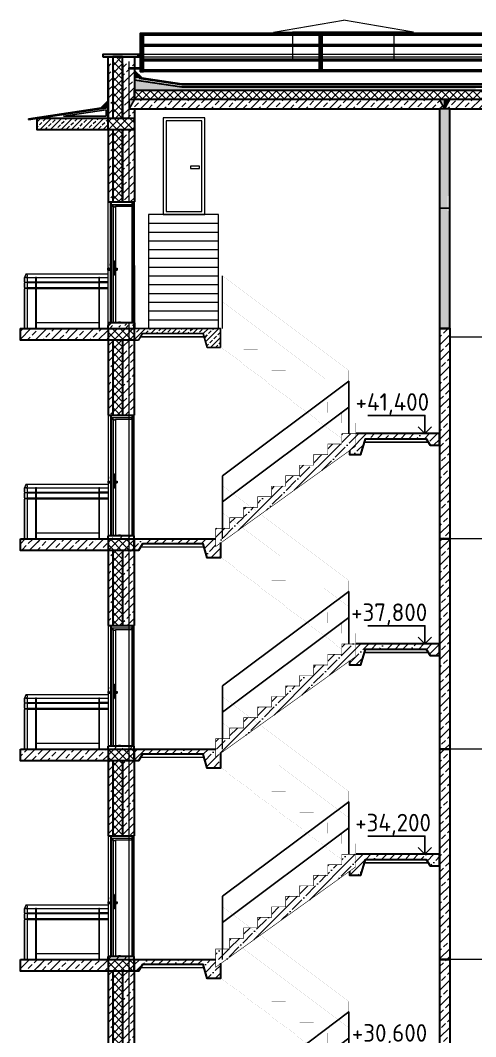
# Model space of a CAD drawing. Header units: millimetres. Extents: x -10163 to 1081624, y -5450 to 230390.
# Drawn here: x 366191 to 373982, y 87268 to 104664 of the extents above; entities that cross this region are included whole.
import ezdxf

# ---------------------------------------------------------------- set-up
doc = ezdxf.new("R2010")
doc.units = ezdxf.units.MM
doc.linetypes.add('Штрих-пунктир', pattern=[24, 20, -1.5, 1, -1.5])
for name, color, linetype, lineweight in [('0.09', 40, 'Continuous', 9), ('0.3', 40, 'Continuous', 30), ('A-DOOR', 250, 'Continuous', 9), ('A-DOOR-FRAM', 250, 'Continuous', 18), ('Балясины', 7, 'Continuous', 9), ('Верхние поручни', 7, 'Continuous', 9), ('Ограждение', 7, 'Continuous', 9), ('Поручни', 250, 'Continuous', 18)]:
    doc.layers.add(name, color=color, linetype=linetype, lineweight=lineweight)
doc.layers.add('0л_штриховка', color=7, linetype='Continuous', lineweight=9, transparency=0.2)
for name, color, linetype in [('0разрез', 7, 'Continuous'), ('Выноски', 130, 'Continuous'), ('Кровля', 92, 'Continuous'), ('норм двкри', 60, 'Continuous'), ('Оси 2', 253, 'Continuous'), ('Перекрытия', 100, 'Continuous'), ('Стены1', 120, 'Continuous'), ('Фундаменты', 40, 'Continuous')]:
    doc.layers.add(name, color=color, linetype=linetype)
doc.styles.add('ГОСТ', font='GOST Common.ttf', dxfattribs={"height": 400})
pattern_1 = [(45, (-3941.534, -123.051), (-11.22532015, 11.22532015), [])]
pattern_2 = [(37.5, (-3941.5343, -242.9777), (-0.16000313, 4.894132373), [0, -3.8608, 0, -4.318, 0, -4.1275]), (7.5, (-3941.5343, -242.9777), (4.49523283, 7.16825101), [0, -2.0828, 0, -3.4798, 0, -1.3335]), (327.5, (-3944.6585, -242.9777), (7.909923702, 0.014371847), [0, -1.27, 0, -4.572, 0, -5.969]), (317.5, (-3944.6585, -242.978), (7.63556452, 2.22929323), [0, -0.635, 0, -2.9972, 0, -3.429])]
pattern_3 = [(45, (-3941.53, -242.98), (-89.80256, 89.80256), []), (45, (-3851.73, -242.98), (-89.80256, 89.80256), [63.5, -31.75])]

# ---------------------------------------------------------------- blocks, each defined once
blk = doc.blocks.new('Дверь-Наружная-Двойная-Полное остекление-Деревянный_фасад - 1500 x 2000 мм-347512-Сечение 0')
at = {"layer": 'A-DOOR'}
for p, q in [((-10994, 2063), (-10994, 2006)), ((-10974, 2063), (-10994, 2063)), ((-10994, 2006), (-10974, 2006)), ((-10994, 2006), (-10994, 1012)), ((-10974, 2025), (-10974, 2063)), ((-10974, 2006), (-10974, 2019)), ((-10624, 2063), (-10624, 2025)), ((-10604, 2063), (-10624, 2063)), ((-10624, 2019), (-10624, 2006)), ((-10624, 2006), (-10604, 2006)), ((-10604, 2006), (-10604, 2063)), ((-10604, 2006), (-10604, 0)), ((-10974, 1064), (-10984, 1064)), ((-10984, 1039), (-10984, 1064)), ((-10929, 1064), (-10939, 1064)), ((-10929, 1064), (-10929, 1039)), ((-11034, 937), (-11034, 939)), ((-11014, 939), (-11034, 939)), ((-11034, 927), (-11034, 937)), ((-11014, 937), (-11034, 937)), ((-11034, 914), (-11034, 927)), ((-11014, 927), (-11034, 927)), ((-11034, 906), (-11034, 914)), ((-11034, 914), (-11014, 914)), ((-11034, 906), (-11014, 906)), ((-11014, 939), (-11014, 937)), ((-11014, 937), (-11014, 927)), ((-11014, 927), (-11014, 914)), ((-10984, 922), (-11014, 922)), ((-11014, 914), (-11014, 912)), ((-11014, 912), (-11014, 914)), ((-11014, 912), (-11014, 911)), ((-11014, 911), (-11014, 912)), ((-11014, 910), (-11014, 909)), ((-11014, 909), (-11014, 910)), ((-11014, 908), (-11014, 907)), ((-11014, 907), (-11014, 907)), ((-11014, 906), (-10984, 906)), ((-10994, 1005), (-10994, 1012)), ((-10994, 1012), (-10984, 1012)), ((-10984, 1005), (-10994, 1005)), ((-10994, 997), (-10994, 1005)), ((-10994, 989), (-10994, 997)), ((-10994, 989), (-10984, 989)), ((-10994, 982), (-10994, 989)), ((-10984, 982), (-10994, 982)), ((-10994, 982), (-10994, 922)), ((-10994, 907), (-10994, 0)), ((-10984, 844), (-10984, 1039)), ((-10929, 1039), (-10929, 844)), ((-10929, 1012), (-10919, 1012)), ((-10929, 982), (-10919, 982)), ((-10899, 922), (-10929, 922)), ((-10929, 906), (-10899, 906)), ((-10919, 1012), (-10919, 982)), ((-10899, 937), (-10899, 939)), ((-10899, 939), (-10879, 939)), ((-10899, 927), (-10899, 937)), ((-10899, 937), (-10879, 937)), ((-10899, 914), (-10899, 927)), ((-10899, 927), (-10879, 927)), ((-10899, 912), (-10899, 914)), ((-10899, 914), (-10879, 914)), ((-10899, 914), (-10899, 912)), ((-10899, 911), (-10899, 912)), ((-10899, 912), (-10899, 911)), ((-10899, 909), (-10899, 910)), ((-10899, 910), (-10899, 909)), ((-10899, 907), (-10899, 908)), ((-10899, 907), (-10899, 907)), ((-10899, 906), (-10879, 906)), ((-10879, 939), (-10879, 937)), ((-10879, 937), (-10879, 927)), ((-10879, 927), (-10879, 914)), ((-10879, 914), (-10879, 906)), ((-10984, 819), (-10984, 844)), ((-10984, 819), (-10974, 819)), ((-10939, 819), (-10929, 819)), ((-10929, 844), (-10929, 819)), ((-10856, 15), (-10882, 0)), ((-10821, 15), (-10856, 15)), ((-10796, 0), (-10821, 15)), ((-10882, 0), (-10796, 0))]:
    blk.add_line(p, q, dxfattribs=at)
at = {"layer": 'A-DOOR', "lineweight": 18}
for p, q in [((-10974, 2000), (-10974, 15)), ((-10939, 2000), (-10974, 2000)), ((-10939, 15), (-10939, 2000)), ((-10974, 15), (-10939, 15))]:
    blk.add_line(p, q, dxfattribs=at)
at = {"layer": 'A-DOOR-FRAM'}
for p, q in [((-10974, 2019), (-10974, 2025)), ((-10974, 2025), (-10624, 2025)), ((-10624, 2019), (-10974, 2019)), ((-10974, 2019), (-10974, 2000)), ((-10974, 2000), (-10939, 2000)), ((-10939, 2000), (-10939, 1987)), ((-10939, 1987), (-10904, 1987)), ((-10904, 1987), (-10904, 2000)), ((-10904, 2000), (-10624, 2000)), ((-10624, 2025), (-10624, 2019)), ((-10624, 2000), (-10624, 2019))]:
    blk.add_line(p, q, dxfattribs=at)
at = {"layer": 'A-DOOR-FRAM', "lineweight": 9}
for p, q in [((-10904, 1987), (-10904, 922)), ((-10624, 2000), (-10624, 0)), ((-10904, 907), (-10904, 0)), ((-10974, 15), (-10974, 0)), ((-10939, 15), (-10939, 0))]:
    blk.add_line(p, q, dxfattribs=at)
blk = doc.blocks.new('Ограждение - 50 x 12 мм-V30-Сечение 0')
at = {"layer": 'Балясины'}
for p, q in [((-11942, 4470), (-11954, 4470)), ((-11954, 4470), (-11954, 3600)), ((-11942, 3600), (-11942, 4470))]:
    blk.add_line(p, q, dxfattribs=at)
blk = doc.blocks.new('Ограждение - 50 x 12 мм-319649-Сечение 0')
at = {"layer": 'Балясины'}
for p, q in [((-12146, 4400), (-12146, 4470)), ((-12101, 4470), (-12146, 4470)), ((-12146, 4300), (-12146, 4380)), ((-12096, 4470), (-12101, 4470)), ((-12101, 4470), (-12101, 3600)), ((-12096, 4400), (-12096, 4470)), ((-12096, 4300), (-12096, 4380)), ((-12146, 3600), (-12146, 4280)), ((-12096, 3600), (-12096, 4280))]:
    blk.add_line(p, q, dxfattribs=at)
blk = doc.blocks.new('Ограждение - Ограждение-356374-Сечение 0')
for p, q in [((-12120, 40530), (-12146, 40470)), ((-12120, 40530), (-12146, 40470)), ((-12146, 40470), (-12146, 39600)), ((-10716, 40400), (-10858, 40400)), ((-11942, 39700), (-10870, 39700))]:
    blk.add_line(p, q)
at = {"layer": 'Верхние поручни'}
for p, q in [((-10716, 40530), (-12120, 40530)), ((-12120, 40470), (-10716, 40470)), ((-11007, 40530), (-11014, 40530)), ((-10994, 40530), (-10998, 40530))]:
    blk.add_line(p, q, dxfattribs=at)
for points, knots in [([(-12095, 40500), (-12095, 40502), (-12095, 40506), (-12096, 40510), (-12097, 40513), (-12099, 40515), (-12100, 40518), (-12101, 40519), (-12102, 40521), (-12103, 40522), (-12104, 40523), (-12105, 40524), (-12106, 40525), (-12108, 40526), (-12110, 40527), (-12111, 40528), (-12113, 40529), (-12115, 40529), (-12117, 40530), (-12120, 40530), (-12122, 40530), (-12123, 40530), (-12124, 40530)], [0, 0, 0, 0, 0.0555556, 0.0833333, 0.1111111, 0.1388889, 0.1666667, 0.1944444, 0.2083333, 0.2222222, 0.2361111, 0.25, 0.2777778, 0.3055556, 0.3333333, 0.3611111, 0.3888889, 0.4166667, 0.4444444, 0.5, 0.5277778, 0.5506367, 0.5506367, 0.5506367, 0.5506367]), ([(-12124, 40470), (-12123, 40470), (-12121, 40470), (-12119, 40470), (-12117, 40470), (-12115, 40471), (-12113, 40471), (-12112, 40472), (-12110, 40472), (-12109, 40473), (-12108, 40474), (-12107, 40475), (-12105, 40476), (-12104, 40478), (-12103, 40478), (-12103, 40479), (-12101, 40480), (-12100, 40482), (-12098, 40485), (-12098, 40487), (-12097, 40488), (-12096, 40491), (-12095, 40495), (-12095, 40498), (-12095, 40500)], [0.4497023, 0.4497023, 0.4497023, 0.4497023, 0.5, 0.5277778, 0.5555556, 0.5833333, 0.6111111, 0.6388889, 0.6527778, 0.6666667, 0.6875, 0.7083333, 0.75, 0.7708333, 0.7760417, 0.78125, 0.7916667, 0.8333333, 0.875, 0.8854167, 0.8958333, 0.9166667, 0.9583333, 1, 1, 1, 1])]:
    blk.add_open_spline(points, degree=3, knots=knots, dxfattribs=at)
at = {"layer": 'Поручни', "color": 7, "lineweight": 9}
for p, q in [((-12114, 40380), (-12114, 40400)), ((-12098, 40400), (-11954, 40400)), ((-12098, 40400), (-11954, 40400)), ((-12098, 40400), (-11954, 40400)), ((-11954, 40380), (-12098, 40380)), ((-11954, 40380), (-12098, 40380)), ((-11954, 40380), (-12098, 40380)), ((-11942, 40400), (-10870, 40400)), ((-10870, 40380), (-11942, 40380)), ((-10858, 40400), (-10716, 40400)), ((-10716, 40380), (-10858, 40380)), ((-12114, 40280), (-12114, 40300)), ((-12098, 40300), (-11954, 40300)), ((-12098, 40300), (-11954, 40300)), ((-12098, 40300), (-11954, 40300)), ((-11954, 40280), (-12098, 40280)), ((-11954, 40280), (-12098, 40280)), ((-11954, 40280), (-12098, 40280)), ((-11942, 40300), (-10870, 40300)), ((-10870, 40280), (-11942, 40280)), ((-10858, 40300), (-10716, 40300)), ((-10716, 40280), (-10858, 40280))]:
    blk.add_line(p, q, dxfattribs=at)
for name, p in [('Ограждение - 50 x 12 мм-319649-Сечение 0', (0, 36000)), ('Ограждение - 50 x 12 мм-V30-Сечение 0', (0, 36000)), ('Ограждение - 50 x 12 мм-V30-Сечение 0', (1083, 36000))]:
    blk.add_blockref(name, p)
blk = doc.blocks.new('типовой')
h = blk.add_hatch()
h.set_pattern_fill('ANSI33', color=256, scale=30)
h.paths.add_polyline_path([(372083, 63682), (371633, 63682), (371633, 63633), (372083, 63633)])
h = blk.add_hatch()
h.set_pattern_fill('ANSI33', color=256, scale=30)
h.paths.add_polyline_path([(372083, 63682), (371633, 63682), (371633, 63633), (372083, 63633)])
at = {"lineweight": 9}
h = blk.add_hatch(dxfattribs=at)
h.set_pattern_fill('ANSI33', color=256, scale=30)
h.paths.add_polyline_path([(371633, 63633), (370133, 63633), (370133, 63433), (371633, 63433)])
h = blk.add_hatch(dxfattribs=at)
h.set_pattern_fill('ANSI33', color=256, scale=30)
h.paths.add_polyline_path([(370424, 63633), (370424, 63433), (371633, 63433), (371633, 63633)])
h = blk.add_hatch(dxfattribs=at)
h.set_pattern_fill('ANSI33', color=256, scale=30)
h.paths.add_polyline_path([(371713, 63433), (371633, 63433), (371633, 62146), (371713, 62146), (371713, 63133)])
h.paths.add_polyline_path([(372083, 63433), (371883, 63433), (371883, 62146), (372083, 62146)])
h = blk.add_hatch(dxfattribs=at)
h.set_pattern_fill('ANSI33', color=256, scale=30)
h.paths.add_polyline_path([(371713, 63433), (371633, 63433), (371633, 62146), (371713, 62146), (371713, 63133)])
h.paths.add_polyline_path([(372083, 63433), (371883, 63433), (371883, 62146), (372083, 62146)])
h = blk.add_hatch(dxfattribs=at)
h.set_pattern_fill('ANSI35', color=256, scale=30)
h.paths.add_polyline_path([(375874, 61619), (375874, 61833), (375634, 61833), (375634, 61653), (375394, 61653), (375394, 61473), (375154, 61473), (375154, 61293), (374914, 61293), (374914, 61113), (374674, 61113), (374674, 60933), (374434, 60933), (374434, 60753), (374194, 60753), (374194, 60573), (373954, 60573), (373954, 60393), (373714, 60393), (373714, 60213), (373474, 60213), (373474, 60033), (373557, 60033), (373557, 59959)])
h.paths.add_polyline_path([(377305, 61833), (375874, 61833), (375874, 61619), (375765, 61541), (375765, 61474), (375957, 61474), (376037, 61745), (377077, 61745), (377146, 61633), (377305, 61633)])
h.paths.add_polyline_path([(373474, 60033), (372083, 60033), (372083, 59833), (372153, 59833), (372223, 59945), (373262, 59945), (373332, 59707), (373557, 59707), (373557, 59959), (373474, 59899)])
h = blk.add_hatch(dxfattribs=at)
h.set_pattern_fill('ANSI35', color=256, scale=30)
h.paths.add_polyline_path([(375874, 61619), (375874, 61833), (375634, 61833), (375634, 61653), (375394, 61653), (375394, 61473), (375154, 61473), (375154, 61293), (374914, 61293), (374914, 61113), (374674, 61113), (374674, 60933), (374434, 60933), (374434, 60753), (374194, 60753), (374194, 60573), (373954, 60573), (373954, 60393), (373714, 60393), (373714, 60213), (373474, 60213), (373474, 60033), (373557, 60033), (373557, 59959)])
h.paths.add_polyline_path([(377305, 61833), (375874, 61833), (375874, 61619), (375765, 61541), (375765, 61474), (375957, 61474), (376037, 61745), (377077, 61745), (377146, 61633), (377305, 61633)])
h.paths.add_polyline_path([(373474, 60033), (372083, 60033), (372083, 59833), (372153, 59833), (372223, 59945), (373262, 59945), (373332, 59707), (373557, 59707), (373557, 59959), (373474, 59899)])
at = {"layer": '0л_штриховка'}
h = blk.add_hatch(dxfattribs=at)
h.set_pattern_fill('ANSI33', color=256, scale=30)
h.paths.add_polyline_path([(372083, 63682), (371633, 63682), (371633, 63633), (372083, 63633)])
at = {"layer": '0л_штриховка', "lineweight": 9}
h = blk.add_hatch(dxfattribs=at)
h.set_pattern_fill('ANSI33', color=256, scale=30)
h.paths.add_polyline_path([(371633, 63633), (370133, 63633), (370133, 63433), (371633, 63433)])
h = blk.add_hatch(dxfattribs=at)
h.set_pattern_fill('ANSI37', color=256, scale=30)
h.paths.add_polyline_path([(372083, 63633), (371633, 63633), (371633, 63433), (372083, 63433)])
h.paths.add_polyline_path([(371883, 63433), (371713, 63433), (371713, 63078), (371713, 62146), (371883, 62146)])
at = {"layer": '0л_штриховка'}
h = blk.add_hatch(dxfattribs=at)
h.set_pattern_fill('ANSI37', color=256, scale=30)
h.paths.add_polyline_path([(372083, 63633), (371633, 63633), (371633, 63433), (372083, 63433)])
h.paths.add_polyline_path([(371883, 63433), (371713, 63433), (371713, 63078), (371713, 62146), (371883, 62146)])
h = blk.add_hatch(dxfattribs=at)
h.set_pattern_fill('ANSI37', color=256, scale=30)
h.paths.add_polyline_path([(372083, 63633), (371633, 63633), (371633, 63433), (372083, 63433)])
h.paths.add_polyline_path([(371883, 63433), (371713, 63433), (371713, 63078), (371713, 62146), (371883, 62146)])
at = {"layer": '0л_штриховка', "lineweight": 9}
h = blk.add_hatch(dxfattribs=at)
h.set_pattern_fill('ANSI33', color=256, scale=30)
h.paths.add_polyline_path([(377485, 63633), (377305, 63633), (377305, 60033), (377485, 60033)])
at = {"layer": '0л_штриховка'}
h = blk.add_hatch(dxfattribs=at)
h.set_pattern_fill('ANSI33', color=256, scale=30)
h.paths.add_polyline_path([(377485, 63633), (377305, 63633), (377305, 60033), (377485, 60033)])
h = blk.add_hatch(dxfattribs=at)
h.set_pattern_fill('ANSI33', color=256, scale=30)
h.paths.add_polyline_path([(377485, 63633), (377305, 63633), (377305, 60033), (377485, 60033)])
at = {"layer": '0л_штриховка', "lineweight": 9}
h = blk.add_hatch(dxfattribs=at)
h.set_pattern_fill('ANSI33', color=256, scale=30)
h.paths.add_polyline_path([(371713, 63433), (371633, 63433), (371633, 62146), (371713, 62146), (371713, 63133)])
h.paths.add_polyline_path([(372083, 63433), (371883, 63433), (371883, 62146), (372083, 62146)])
h = blk.add_hatch(dxfattribs=at)
h.set_pattern_fill('ANSI35', color=256, scale=30)
h.paths.add_polyline_path([(375874, 61619), (375874, 61833), (375634, 61833), (375634, 61653), (375394, 61653), (375394, 61473), (375154, 61473), (375154, 61293), (374914, 61293), (374914, 61113), (374674, 61113), (374674, 60933), (374434, 60933), (374434, 60753), (374194, 60753), (374194, 60573), (373954, 60573), (373954, 60393), (373714, 60393), (373714, 60213), (373474, 60213), (373474, 60033), (373557, 60033), (373557, 59959)])
h.paths.add_polyline_path([(377305, 61833), (375874, 61833), (375874, 61619), (375765, 61541), (375765, 61474), (375957, 61474), (376037, 61745), (377077, 61745), (377146, 61633), (377305, 61633)])
h.paths.add_polyline_path([(373474, 60033), (372083, 60033), (372083, 59833), (372153, 59833), (372223, 59945), (373262, 59945), (373332, 59707), (373557, 59707), (373557, 59959), (373474, 59899)])
for p, q in [((371633, 63633), (371633, 63433)), ((371633, 63633), (371633, 63433)), ((371633, 63633), (371633, 63433)), ((371633, 63633), (371633, 63433)), ((371633, 63433), (370133, 63433)), ((371633, 63433), (370133, 63433)), ((371633, 60033), (372083, 60033)), ((371633, 60033), (372083, 60033)), ((371633, 60033), (372083, 60033)), ((372083, 60033), (372083, 59833)), ((372083, 60033), (372083, 59833)), ((372083, 60033), (372083, 59833)), ((372083, 59833), (371633, 59833)), ((372083, 59833), (371633, 59833)), ((372083, 59833), (371633, 59833))]:
    blk.add_line(p, q)
at = {"lineweight": 30}
for p, q in [((371633, 63633), (371633, 63433)), ((371633, 60033), (371633, 59833)), ((371633, 60033), (371633, 59833)), ((371633, 60033), (371633, 59833)), ((371633, 59833), (370133, 59833)), ((371633, 59833), (370133, 59833))]:
    blk.add_line(p, q, dxfattribs=at)
at = {"ltscale": 10}
for p, q in [((377305, 63633), (377305, 60033)), ((377305, 63633), (377305, 60033)), ((375754, 62733), (373594, 61113)), ((375754, 62733), (373594, 61113)), ((375754, 62733), (373594, 61113)), ((375754, 61833), (375754, 62733)), ((375754, 61833), (375754, 62733)), ((375754, 61833), (375754, 62733)), ((375754, 62283), (373594, 60663)), ((375754, 62283), (373594, 60663)), ((375754, 62283), (373594, 60663)), ((375754, 61833), (375754, 62283)), ((375754, 61833), (375754, 62283)), ((375754, 61833), (375754, 62283)), ((376020, 61689), (377111, 61689)), ((376020, 61689), (377111, 61689)), ((376020, 61689), (377111, 61689)), ((373594, 60213), (373594, 61113)), ((373594, 60213), (373594, 61113)), ((373594, 60213), (373594, 61113)), ((373594, 60213), (373594, 60663)), ((373594, 60213), (373594, 60663)), ((373594, 60213), (373594, 60663))]:
    blk.add_line(p, q, dxfattribs=at)
at = {"lineweight": 30, "ltscale": 10}
for points in [[(370133, 63633), (372083, 63633), (372083, 63433), (370133, 63433)], [(370133, 60033), (372083, 60033), (372083, 59833), (370133, 59833)], [(370133, 60033), (372083, 60033), (372083, 59833), (370133, 59833)]]:
    blk.add_lwpolyline(points, close=True, dxfattribs=at)
at = {"ltscale": 10}
blk.add_lwpolyline([(370133, 63633), (372083, 63633), (372083, 63433), (370133, 63433)], close=True, dxfattribs=at)
for points, const_width in [([(373594, 60213), (373594, 61113), (375754, 62733), (375754, 61833)], 10), ([(373594, 60213), (373594, 61113), (375754, 62733), (375754, 61833)], 10), ([(373594, 60213), (373594, 61113), (375754, 62733), (375754, 61833)], 10), ([(373594, 60663), (375754, 62283)], 10), ([(373594, 60663), (375754, 62283)], 10), ([(373594, 60663), (375754, 62283)], 10), ([(373474, 60033), (373474, 59899), (375874, 61619), (375874, 61833)], 10), ([(375765, 61541), (375765, 61474), (375957, 61474), (376020, 61689)], 1), ([(375765, 61541), (375765, 61474), (375957, 61474), (376020, 61689)], 1), ([(375765, 61541), (375765, 61474), (375957, 61474), (376020, 61689)], 1)]:
    blk.add_lwpolyline(points, dxfattribs=dict(at, const_width=const_width))
blk.add_lwpolyline([(373474, 60033, 10, 10, 0), (373474, 60213, 10, 10, 0), (373714, 60213, 10, 10, 0), (373714, 60393, 10, 10, 0), (373954, 60393, 10, 10, 0), (373954, 60573, 10, 10, 0), (374194, 60573, 10, 10, 0), (374194, 60753, 10, 10, 0), (374434, 60753, 10, 10, 0), (374434, 60933, 10, 10, 0), (374674, 60933, 10, 10, 0), (374674, 61113, 10, 10, 0), (374914, 61113, 10, 10, 0), (374914, 61293, 10, 10, 0), (375154, 61293, 10, 10, 0), (375154, 61473, 10, 10, 0), (375394, 61473, 10, 10, 0), (375394, 61653, 10, 10, 0), (375634, 61653, 10, 10, 0), (375634, 61833, 10, 10, 0), (375874, 61833, 0, 0, 0)], format="xyseb", dxfattribs=at)
blk.add_lwpolyline([(373474, 60033, 10, 10, 0), (373474, 60213, 10, 10, 0), (373714, 60213, 10, 10, 0), (373714, 60393, 10, 10, 0), (373954, 60393, 10, 10, 0), (373954, 60573, 10, 10, 0), (374194, 60573, 10, 10, 0), (374194, 60753, 10, 10, 0), (374434, 60753, 10, 10, 0), (374434, 60933, 10, 10, 0), (374674, 60933, 10, 10, 0), (374674, 61113, 10, 10, 0), (374914, 61113, 10, 10, 0), (374914, 61293, 10, 10, 0), (375154, 61293, 10, 10, 0), (375154, 61473, 10, 10, 0), (375394, 61473, 10, 10, 0), (375394, 61653, 10, 10, 0), (375634, 61653, 10, 10, 0), (375634, 61833, 10, 10, 0), (375874, 61833, 0, 0, 0)], format="xyseb", dxfattribs=at)
blk.add_lwpolyline([(373474, 60033, 10, 10, 0), (373474, 60213, 10, 10, 0), (373714, 60213, 10, 10, 0), (373714, 60393, 10, 10, 0), (373954, 60393, 10, 10, 0), (373954, 60573, 10, 10, 0), (374194, 60573, 10, 10, 0), (374194, 60753, 10, 10, 0), (374434, 60753, 10, 10, 0), (374434, 60933, 10, 10, 0), (374674, 60933, 10, 10, 0), (374674, 61113, 10, 10, 0), (374914, 61113, 10, 10, 0), (374914, 61293, 10, 10, 0), (375154, 61293, 10, 10, 0), (375154, 61473, 10, 10, 0), (375394, 61473, 10, 10, 0), (375394, 61653, 10, 10, 0), (375634, 61653, 10, 10, 0), (375634, 61833, 10, 10, 0), (375874, 61833, 0, 0, 0)], format="xyseb", dxfattribs=at)
at = {"layer": '0.09', "lineweight": 9, "ltscale": 10}
for p, q in [((373594, 63633), (373594, 64533)), ((373594, 63633), (373594, 64533)), ((373594, 63633), (373594, 64533)), ((373279, 59889), (372188, 59889)), ((373279, 59889), (372188, 59889)), ((373279, 59889), (372188, 59889))]:
    blk.add_line(p, q, dxfattribs=at)
at = {"layer": '0.09', "lineweight": 9}
for p, q in [((371633, 62146), (371633, 60082)), ((372083, 60082), (372083, 62146)), ((380065, 60033), (377485, 60033)), ((380065, 60033), (377485, 60033)), ((380065, 60033), (377485, 60033))]:
    blk.add_line(p, q, dxfattribs=at)
at = {"layer": '0.09', "lineweight": 9, "ltscale": 10, "const_width": 1}
for points in [[(375754, 62013), (375754, 62913), (373594, 64533), (373594, 63633)], [(375754, 62013), (375754, 62913), (373594, 64533), (373594, 63633)], [(375754, 62013), (375754, 62913), (373594, 64533), (373594, 63633)], [(375754, 62463), (373594, 64083)], [(375754, 62463), (373594, 64083)], [(375754, 62463), (373594, 64083)], [(375874, 61833), (375874, 62013), (375634, 62013), (375634, 62193), (375394, 62193), (375394, 62373), (375154, 62373), (375154, 62553), (374914, 62553), (374914, 62733), (374674, 62733), (374674, 62913), (374434, 62913), (374434, 63093), (374194, 63093), (374194, 63273), (373954, 63273), (373954, 63453), (373714, 63453), (373714, 63633), (373474, 63633)], [(375874, 61833), (375874, 62013), (375634, 62013), (375634, 62193), (375394, 62193), (375394, 62373), (375154, 62373), (375154, 62553), (374914, 62553), (374914, 62733), (374674, 62733), (374674, 62913), (374434, 62913), (374434, 63093), (374194, 63093), (374194, 63273), (373954, 63273), (373954, 63453), (373714, 63453), (373714, 63633), (373474, 63633)], [(375874, 61833), (375874, 62013), (375634, 62013), (375634, 62193), (375394, 62193), (375394, 62373), (375154, 62373), (375154, 62553), (374914, 62553), (374914, 62733), (374674, 62733), (374674, 62913), (374434, 62913), (374434, 63093), (374194, 63093), (374194, 63273), (373954, 63273), (373954, 63453), (373714, 63453), (373714, 63633), (373474, 63633)], [(373557, 63322), (375634, 61743)], [(373557, 63322), (375634, 61743)], [(373557, 63322), (375634, 61743)]]:
    blk.add_lwpolyline(points, dxfattribs=at)
at = {"layer": '0.3', "lineweight": 30}
for p, q in [((371633, 63633), (371633, 63682)), ((372083, 63633), (372083, 63682)), ((371633, 63433), (371633, 63069)), ((371633, 63433), (371633, 63069)), ((371633, 63433), (371633, 63069)), ((371713, 63433), (371713, 63078)), ((371713, 63433), (371713, 63078)), ((371713, 63433), (371713, 63078)), ((371883, 63433), (371883, 62146)), ((371883, 63433), (371883, 62146)), ((371883, 63433), (371883, 62146)), ((372083, 63433), (372083, 62146)), ((372083, 63433), (372083, 62146)), ((372083, 63433), (372083, 62146)), ((371633, 63133), (371633, 62146)), ((371633, 63133), (371633, 62146)), ((371633, 63133), (371633, 62146)), ((371713, 63133), (371713, 62146)), ((371713, 63133), (371713, 62146)), ((371713, 63133), (371713, 62146)), ((371633, 60033), (371633, 60082)), ((372083, 60082), (371633, 60082)), ((372083, 60033), (372083, 60082))]:
    blk.add_line(p, q, dxfattribs=at)
at = {"layer": '0.3', "lineweight": 30, "ltscale": 10}
blk.add_line((377305, 63633), (377305, 60033), dxfattribs=at)
at = {"layer": '0.3', "lineweight": 30}
blk.add_lwpolyline([(377485, 63633), (377485, 63633), (377305, 63633), (377305, 60033), (377485, 60033), (377485, 63633)], dxfattribs=at)
at = {"layer": '0.3'}
blk.add_lwpolyline([(371633, 62146), (372083, 62146)], dxfattribs=at)
at = {"layer": '0.3', "lineweight": 30, "ltscale": 10}
for points in [[(375765, 61541), (375765, 61474), (375957, 61474), (376037, 61745), (377077, 61745), (377146, 61633), (377305, 61633), (377305, 61833), (375874, 61833)], [(373557, 59967), (373557, 59707), (373332, 59707), (373262, 59945), (372223, 59945), (372153, 59833), (372083, 59833), (372083, 60033), (373474, 60033)]]:
    blk.add_lwpolyline(points, dxfattribs=at)
at = {"layer": 'Перекрытия', "ltscale": 10}
for points in [[(375765, 61541), (375765, 61474), (375957, 61474), (376037, 61745), (377077, 61745), (377146, 61633), (377305, 61633), (377305, 61833), (375874, 61833)], [(375765, 61541), (375765, 61474), (375957, 61474), (376037, 61745), (377077, 61745), (377146, 61633), (377305, 61633), (377305, 61833), (375874, 61833)], [(373557, 59967), (373557, 59707), (373332, 59707), (373262, 59945), (372223, 59945), (372153, 59833), (372083, 59833), (372083, 60033), (373474, 60033)], [(373557, 59967), (373557, 59707), (373332, 59707), (373262, 59945), (372223, 59945), (372153, 59833), (372083, 59833), (372083, 60033), (373474, 60033)]]:
    blk.add_lwpolyline(points, dxfattribs=at)
at = {"layer": 'Стены1'}
blk.add_lwpolyline([(377485, 63633), (377485, 63633), (377305, 63633), (377305, 60033), (377485, 60033), (377485, 63633)], dxfattribs=at)
blk.add_lwpolyline([(377485, 63633), (377485, 63633), (377305, 63633), (377305, 60033), (377485, 60033), (377485, 63633)], dxfattribs=at)
at = {"layer": 'Фундаменты'}
blk.add_lwpolyline([(371633, 62146), (372083, 62146)], dxfattribs=at)
blk.add_lwpolyline([(371633, 62146), (372083, 62146)], dxfattribs=at)
at = {"layer": 'норм двкри', "lineweight": 25}
blk.add_blockref('Дверь-Наружная-Двойная-Полное остекление-Деревянный_фасад - 1500 x 2000 мм-347512-Сечение 0', (382667, 60082), dxfattribs=at)
at = {"layer": 'норм двкри', "lineweight": 18}
blk.add_blockref('Дверь-Наружная-Двойная-Полное остекление-Деревянный_фасад - 1500 x 2000 мм-347512-Сечение 0', (382667, 60082), dxfattribs=at)
blk.add_blockref('Дверь-Наружная-Двойная-Полное остекление-Деревянный_фасад - 1500 x 2000 мм-347512-Сечение 0', (382667, 60082), dxfattribs=at)
at = {"layer": 'Ограждение'}
blk.add_blockref('Ограждение - Ограждение-356374-Сечение 0', (382349, 20433), dxfattribs=at)
blk = doc.blocks.new('размер')
at = {"layer": 'Выноски'}
for points in [[(0, 0), (0, 311), (980, 311)], [(168, 0), (-151, 0)], [(0, 0), (-114, 114)], [(0, 0), (114, 114)]]:
    blk.add_lwpolyline(points, dxfattribs=at)

msp = doc.modelspace()

# ---------------------------------------------------------------- hatches: boundary and pattern name
h = msp.add_hatch()
h.set_pattern_fill('AR-SAND', color=256, scale=0.1)
h.set_pattern_definition(pattern_2)
h.paths.add_polyline_path([(367691.947, 103270.749), (367580.059, 103156.79), (367691.947, 103173.77)])
h = msp.add_hatch()
h.set_pattern_fill('AR-SAND', color=256, scale=0.1)
h.set_pattern_definition(pattern_2)
h.paths.add_polyline_path([(368141.947, 103307.77), (368141.947, 103307.78), (368053.024, 103307.78), (368053.024, 103149.429)])
h.paths.add_polyline_path([(373451.952, 103307.78), (373362.097, 103307.78), (373451.952, 103147.78)])
h.paths.add_polyline_path([(376177.596, 103307.78), (376087.741, 103307.78), (376177.596, 103147.78)])
h.paths.add_polyline_path([(376267.451, 103307.78), (376177.596, 103307.78), (376177.596, 103147.78)])
h.paths.add_polyline_path([(378847.595, 103307.78), (378757.734, 103307.78), (378847.589, 103147.78), (378847.595, 103147.78)])
h.paths.add_polyline_path([(378937.455, 103307.78), (378847.595, 103307.78), (378847.595, 103147.78), (378847.6, 103147.78)])
h.paths.add_polyline_path([(384247.451, 103308.038), (384163.024, 103308.038), (384163.024, 103307.78), (384163.024, 103298.115), (384247.451, 103147.78), (384247.451, 103147.78)])
h.paths.add_polyline_path([(378853.024, 55937.597), (378853.024, 56137.855), (378763.024, 56137.855)])
h = msp.add_hatch()
h.set_pattern_fill('ANSI33', color=256, scale=20)
h.set_pattern_definition(pattern_3)
h.paths.add_polyline_path([(368646.922, 99390.142), (368141.966, 99390.142), (368141.966, 99190.141), (368211.537, 99190.141), (368281.045, 99301.907), (368675.648, 99301.907, -0.03694492)])
h.paths.add_polyline_path([(369615.701, 99390.142), (368646.922, 99390.142, 0.03694492), (368675.648, 99301.907), (369320.879, 99301.907), (369390.388, 99064.369), (369615.701, 99064.369)])
at = {"layer": '0.09', "transparency": 33554508}
h = msp.add_hatch(dxfattribs=at)
h.set_pattern_fill('ANSI31', color=256, scale=5)
h.set_pattern_definition(pattern_1)
h.paths.add_polyline_path([(384035.129, 104442.418), (368299.666, 104442.418), (368299.666, 104411.147), (384035.129, 104411.147)])
h.paths.add_polyline_path([(384035.129, 104251.928), (368299.666, 104251.928), (368299.666, 104220.658), (384035.129, 104220.658)])
h.paths.add_polyline_path([(384035.129, 104000.458), (368299.666, 104000.458), (368299.666, 103969.188), (384035.129, 103969.188)])
h.paths.add_polyline_path([(384035.129, 103814.222), (368299.666, 103814.222), (368299.666, 103782.951), (384035.129, 103782.951)])
h.paths.add_polyline_path([(384093.598, 104442.418), (384035.129, 104442.418), (384035.129, 103782.951), (384093.598, 103782.951), (384093.598, 103831.329), (384068.379, 103831.329), (384068.379, 103850.3), (384093.598, 103850.3)])
h.paths.add_polyline_path([(368299.666, 104442.418), (368241.197, 104442.418), (368241.197, 103850.3), (368266.416, 103850.3), (368266.416, 103831.329), (368241.197, 103831.329), (368241.197, 103782.951), (368299.666, 103782.951), (368299.666, 103814.222)])
h = msp.add_hatch(dxfattribs=at)
h.set_pattern_fill('ANSI31', color=256, scale=5)
h.set_pattern_definition(pattern_1)
h.paths.add_polyline_path([(371359.636, 104411.147), (371299.666, 104411.147), (371299.666, 104251.928), (371359.636, 104251.928)])
h.paths.add_polyline_path([(371359.636, 104220.658), (371299.666, 104220.658), (371299.666, 104078.436), (371359.636, 104078.436)])
h.paths.add_polyline_path([(371359.636, 103969.188), (371299.666, 103969.188), (371299.666, 103814.222), (371359.636, 103814.222)])
h.paths.add_polyline_path([(371359.636, 104037.907), (371299.666, 104037.907), (371299.666, 104000.458), (371359.636, 104000.458)])
h.paths.add_polyline_path([(371359.636, 104078.436), (371299.666, 104078.436), (371299.666, 104037.907), (371359.636, 104037.907)])
at = {"layer": '0.3'}
h = msp.add_hatch(dxfattribs=at)
h.set_pattern_fill('AR-SAND', color=256, angle=45)
h.set_pattern_definition([(82.5, (284232.926, 34684.263), (-35.738135, 33.475349), [0, -38.608, 0, -43.18, 0, -41.275]), (52.5, (284232.926, 34684.26), (-18.901093, 82.473285), [0, -20.828, 0, -34.798, 0, -13.335]), (12.5, (284210.835, 34662.17), (55.829983, 56.033231), [0, -12.7, 0, -45.72, 0, -59.69]), (2.5, (284210.835, 34662.17), (38.22811, 69.75508), [0, -6.35, 0, -29.972, 0, -34.29])])
h.paths.add_polyline_path([(368141.952, 103789.353), (368141.952, 103686.357), (368260.62, 103668.489)])
at = {"layer": '0л_штриховка', "ltscale": 0.3}
h = msp.add_hatch(dxfattribs=at)
h.set_pattern_fill('ANSI37', color=256, scale=30)
h.paths.add_polyline_path([(367941.947, 104037.907), (367771.947, 104037.907), (367771.947, 102990.145), (367941.947, 102990.145)])
h.paths.add_polyline_path([(367941.947, 102790.145), (367771.947, 102790.145), (367771.947, 101555.538), (367941.947, 101555.538)])
h.paths.add_polyline_path([(375694.451, 103467.78), (368141.952, 103467.78), (368141.952, 103308.038), (375734.272, 103308.038, 0.007878476)])
h.paths.add_polyline_path([(384163.024, 103467.78), (375694.451, 103467.78, -0.007878476), (375734.272, 103308.038), (376087.596, 103308.038), (376087.596, 103308.038), (376177.596, 103308.038), (384163.024, 103308.038)])
h = msp.add_hatch(dxfattribs=at)
h.set_pattern_fill('ANSI33', color=256, scale=30)
h.set_pattern_definition([(45, (-3941.53, -242.98), (-134.70384, 134.70384), []), (45, (-3806.83, -242.98), (-134.70384, 134.70384), [95.25, -47.625])])
h.paths.add_polyline_path([(367941.947, 102990.145), (368138.975, 102990.145), (368138.897, 103147.526), (368051.952, 103147.522), (368051.952, 103307.78), (368138.817, 103307.78), (368138.514, 103917.981), (367941.947, 103917.981)])
h.paths.add_polyline_path([(367691.947, 102990.145), (367771.947, 102990.145), (367771.947, 103917.981), (367691.947, 103917.981)])
h.paths.add_polyline_path([(367941.947, 101555.538), (368139.69, 101555.538), (368139.075, 102790.145), (367941.947, 102790.145)])
h.paths.add_polyline_path([(368140.721, 99483.752), (367941.947, 99483.752), (367941.947, 99439.454), (368140.743, 99439.454)])
h.paths.add_polyline_path([(367691.947, 101555.538), (367771.947, 101555.538), (367771.947, 102790.145), (367691.947, 102790.145)])
h.paths.add_polyline_path([(367771.947, 99483.752), (367691.947, 99483.752), (367691.947, 99439.454), (367771.947, 99439.454)])
at = {"layer": '0л_штриховка', "lineweight": 5, "ltscale": 0.3}
h = msp.add_hatch(dxfattribs=at)
h.set_pattern_fill('GRAVEL', color=256, scale=5)
h.paths.add_polyline_path([(373981.952, 103523.88), (368955.369, 103523.88), (368141.952, 103646.357), (368141.952, 103497.665), (368141.952, 103467.78), (373981.952, 103467.78)])
at = {"layer": '0л_штриховка', "ltscale": 0.3}
h = msp.add_hatch(dxfattribs=at)
h.set_pattern_fill('ANSI33', color=256, scale=30)
h.paths.add_polyline_path([(373362.097, 103307.78), (368141.952, 103307.78), (368053.024, 103149.429), (368053.024, 103147.522), (373363.024, 103147.78), (373451.952, 103147.78)])
h.paths.add_polyline_path([(376093.169, 103307.78), (373541.807, 103307.78), (373451.952, 103147.78), (373543.024, 103147.78), (384247.451, 103147.78), (384157.596, 103307.78), (378932.023, 103307.78), (378847.596, 103157.445), (378763.169, 103307.78), (376262.023, 103307.78), (376177.596, 103157.445)])
h = msp.add_hatch(dxfattribs=at)
h.set_pattern_fill('ANSI33', color=256, scale=20)
h.set_pattern_definition(pattern_3)
h.paths.add_polyline_path([(367691.947, 102790.145), (367691.947, 102990.145), (366481.98, 102990.145), (366481.98, 102790.145)])
h = msp.add_hatch(dxfattribs=at)
h.set_pattern_fill('ANSI37', color=256, scale=30)
h.set_pattern_definition([(45, (-3941.53, -242.98), (-67.35192, 67.35192), []), (135, (-3941.53, -242.98), (-67.35192, -67.35192), [])])
h.paths.add_polyline_path([(367691.947, 102990.145), (367691.947, 102790.145), (368141.952, 102790.145), (368141.952, 102990.145)])
h = msp.add_hatch(dxfattribs=at)
h.set_pattern_fill('ANSI33', color=256, scale=30)
h.paths.add_polyline_path([(373543.024, 103147.78), (373532.524, 103147.78), (373453.024, 103147.78), (373363.024, 103147.78), (373363.024, 99390.143), (373543.024, 99390.143), (373543.024, 101402.045), (373504.645, 101402.045), (373504.645, 101482.939), (373504.645, 101654.591), (373543.024, 101654.591)])
h.paths.add_polyline_path([(386743.024, 101362.303), (386563.024, 101362.303), (386563.024, 99390.143), (386743.024, 99390.143)])
h.paths.add_polyline_path([(389743.024, 101362.303), (389563.024, 101362.303), (389563.024, 99390.143), (389743.024, 99390.143)])
at = {"layer": '0разрез'}
h = msp.add_hatch(dxfattribs=at)
h.set_pattern_fill('AR-SAND', color=256, scale=0.1)
h.set_pattern_definition(pattern_2)
h.paths.add_polyline_path([(373541.807, 103307.78), (373451.952, 103307.78), (373451.952, 103147.78)])
at = {"layer": 'Кровля'}
h = msp.add_hatch(color=256, dxfattribs=at)
h.dxf.hatch_style = 1
h.paths.add_polyline_path([(368141.952, 103850.3), (368048.986, 103850.3), (368048.986, 103831.329), (368141.952, 103831.329)])
h.paths.add_polyline_path([(368241.197, 103850.3), (368141.952, 103850.3), (368141.952, 103831.329), (368241.197, 103831.329)])
h.paths.add_polyline_path([(368266.416, 103850.3), (368241.197, 103850.3), (368241.197, 103831.329), (368266.416, 103831.329)])

# ---------------------------------------------------------------- linework, layer by layer
for p, q in [((366931.684, 103021.863), (367657.664, 103132.038)), ((367657.664, 103021.863), (366931.684, 103021.863)), ((367657.664, 103132.038), (367657.664, 103021.863)), ((366333.63, 102980.674), (366333.63, 102967.631))]:
    msp.add_line(p, q)
at = {"ltscale": 10}
msp.add_line((369337.232, 99246.024), (368246.291, 99246.024), dxfattribs=at)
for points in [[(368141.952, 103307.78), (368051.952, 103307.78), (368051.952, 103147.522), (368141.952, 103307.78)], [(373361.952, 103308.038), (373451.952, 103308.038), (373451.952, 103147.78), (373361.952, 103308.038)], [(373541.952, 103308.038), (373451.952, 103308.038), (373451.952, 103147.78), (373541.952, 103308.038)]]:
    msp.add_lwpolyline(points)
msp.add_lwpolyline([(366191.18, 99390.143), (368141.952, 99390.143), (368141.952, 99190.143), (366191.18, 99190.143)], close=True, dxfattribs=at)
at = {"layer": '0.09'}
for p, q in [((367690.795, 101555.538), (367690.795, 99483.751)), ((368141.568, 101555.538), (368141.952, 99390.143)), ((368385.841, 101190.143), (369581.461, 101190.143)), ((368385.841, 101040.143), (369581.461, 101040.143)), ((368385.841, 100890.143), (369581.461, 100890.143)), ((368385.841, 100740.143), (369581.461, 100740.143)), ((368385.841, 100590.143), (369581.461, 100590.143)), ((368385.841, 100440.143), (369581.461, 100440.143)), ((368385.841, 100290.143), (369581.461, 100290.143)), ((368385.841, 100140.143), (369581.461, 100140.143)), ((368385.841, 99990.143), (369581.461, 99990.143)), ((368385.841, 99840.143), (369581.461, 99840.143)), ((368385.841, 99690.143), (369581.461, 99690.143)), ((368385.841, 99540.143), (369581.461, 99540.143)), ((376183.024, 99242.903), (373543.024, 99242.903))]:
    msp.add_line(p, q, dxfattribs=at)
at = {"layer": '0.09', "transparency": 33554508}
for points in [[(370522.485, 104459.323), (371719.438, 104663.99)], [(372916.391, 104459.323), (371719.438, 104663.99)], [(372588.377, 103958.509), (372588.377, 104459.323), (370850.499, 104459.323), (370850.499, 103958.509)], [(372916.391, 104459.323), (372588.377, 104459.323)], [(384035.129, 104078.436), (368299.666, 104078.436)], [(368299.666, 104037.907), (384035.129, 104037.907)], [(368299.666, 104037.907), (384035.129, 104037.907)]]:
    msp.add_lwpolyline(points, dxfattribs=at)
for points in [[(384035.129, 104442.418), (368299.666, 104442.418), (368299.666, 104411.147), (384035.129, 104411.147)], [(371299.666, 103814.222), (371359.636, 103814.222), (371359.636, 104411.147), (371299.666, 104411.147)], [(384035.129, 104251.928), (368299.666, 104251.928), (368299.666, 104220.658), (384035.129, 104220.658)], [(384035.129, 104000.458), (368299.666, 104000.458), (368299.666, 103969.188), (384035.129, 103969.188)], [(384035.129, 103816.64), (368299.666, 103816.64), (368299.666, 103785.369), (384035.129, 103785.369)]]:
    msp.add_lwpolyline(points, close=True, dxfattribs=at)
at = {"layer": '0.09', "transparency": 33554559}
msp.add_lwpolyline([(370522.485, 104459.323), (370850.499, 104459.323)], dxfattribs=at)
at = {"layer": '0.09'}
for points in [[(368634.191, 101342.061), (369346.591, 101342.061), (369346.591, 102994.717), (368634.191, 102994.717)], [(368684.191, 101392.061), (369296.591, 101392.061), (369296.591, 102944.717), (368684.191, 102944.717)], [(369256.959, 102165.122), (369100.505, 102165.122), (369100.505, 102125.266), (369256.959, 102125.266)], [(368385.841, 99390.143), (369581.461, 99390.143), (369581.461, 101341.985), (368385.841, 101341.985)]]:
    msp.add_lwpolyline(points, close=True, dxfattribs=at)
at = {"layer": '0.3', "lineweight": 30}
for p, q in [((368141.952, 104037.907), (368141.947, 103307.77)), ((368141.951, 103799.651), (368267.833, 103678.242)), ((368141.952, 103789.353), (368260.62, 103668.489)), ((368141.952, 103646.357), (368141.952, 103497.665)), ((368141.952, 103646.357), (368955.369, 103523.88)), ((368260.62, 103668.489), (368955.369, 103563.88)), ((368267.833, 103678.242), (368955.37, 103575.631)), ((368955.369, 103563.88), (383357.032, 103563.835)), ((368955.369, 103523.88), (373174.444, 103523.88)), ((368955.37, 103575.631), (383357.045, 103575.645)), ((373174.444, 103523.88), (383357.045, 103523.893)), ((368051.952, 103147.522), (373363.024, 103147.78)), ((373543.024, 103147.78), (384247.451, 103147.78)), ((367691.947, 102790.145), (367691.947, 101555.538)), ((368141.952, 102790.145), (368141.952, 101555.538)), ((367691.947, 101555.538), (368141.952, 101555.538)), ((367691.947, 99483.752), (367691.18, 99390.143)), ((368141.947, 99483.752), (367691.947, 99483.752)), ((368141.947, 99483.752), (368141.966, 99390.142))]:
    msp.add_line(p, q, dxfattribs=at)
at = {"layer": '0.3'}
for p, q in [((367691.947, 103917.981), (367691.947, 102990.145)), ((367771.947, 103917.981), (367771.947, 102990.145)), ((367941.947, 103917.981), (367941.947, 102990.145)), ((368955.369, 103523.88), (373176.808, 103523.88)), ((366333.63, 102967.631), (367691.947, 103173.77)), ((366333.63, 102980.674), (367572.215, 103165.896)), ((367692.819, 103286.999), (367572.215, 103165.896)), ((367692.819, 103271.636), (367580.059, 103156.79)), ((368141.947, 103147.526), (368141.947, 102990.145)), ((367771.947, 102790.145), (367771.947, 101555.538)), ((367941.947, 102790.145), (367941.947, 101555.538))]:
    msp.add_line(p, q, dxfattribs=at)
msp.add_lwpolyline([(367602.846, 104037.907), (368206.073, 104037.907), (368206.073, 104078.436), (367602.846, 104078.436)], close=True, dxfattribs=at)
at = {"layer": '0.3', "lineweight": 30}
for points in [[(367691.947, 102990.145), (367691.947, 104037.907), (367771.947, 104037.907), (367771.947, 102990.145)], [(367941.947, 102990.145), (367941.947, 104037.907), (367771.947, 104037.907), (367771.947, 102990.145)], [(368141.952, 102790.145), (366481.98, 102790.145), (366481.98, 102990.145), (368141.952, 102990.145)], [(367771.947, 102790.145), (367771.947, 101555.538)], [(367941.947, 101555.538), (367941.947, 102790.145)]]:
    msp.add_lwpolyline(points, dxfattribs=at)
at = {"layer": '0.3', "transparency": 33554508}
for points in [[(368141.952, 104037.907), (368241.197, 104037.907)], [(368241.197, 104078.436), (368206.073, 104078.436), (368206.073, 104037.907), (368241.197, 104037.907)]]:
    msp.add_lwpolyline(points, dxfattribs=at)
at = {"layer": '0.3', "lineweight": 30}
for points in [[(368141.952, 103467.78), (384163.024, 103467.78), (384163.024, 103308.038), (368141.952, 103308.038)], [(367691.947, 102990.145), (368141.952, 102990.145), (368141.952, 102790.145), (367691.947, 102790.145)], [(373363.024, 99390.143), (373543.024, 99390.143), (373543.024, 103147.78), (373363.024, 103147.78)]]:
    msp.add_lwpolyline(points, close=True, dxfattribs=at)
at = {"layer": '0л_штриховка', "lineweight": -3, "ltscale": 0.3}
msp.add_line((373543.024, 101449.157), (373363.024, 101449.157), dxfattribs=at)
at = {"layer": '0разрез'}
for p, q in [((368141.952, 103497.665), (368141.952, 103467.78)), ((368141.952, 103307.78), (368141.952, 103467.78)), ((368141.952, 103467.78), (384163.024, 103467.78)), ((368141.952, 103307.78), (368141.952, 103467.78)), ((384163.024, 103307.78), (368141.952, 103307.78)), ((384163.024, 103307.78), (368141.952, 103307.78)), ((373451.952, 103307.78), (373541.807, 103307.78)), ((373541.807, 103307.78), (373451.952, 103147.78)), ((373451.952, 103147.78), (373451.952, 103307.78))]:
    msp.add_line(p, q, dxfattribs=at)
msp.add_lwpolyline([(367771.947, 102790.145), (367771.947, 101555.538)], dxfattribs=at)
at = {"layer": 'Кровля', "transparency": 33554508}
msp.add_lwpolyline([(368241.197, 103782.951), (368299.666, 103782.951), (368299.666, 104442.418), (368241.197, 104442.418)], close=True, dxfattribs=at)
at = {"layer": 'Кровля'}
msp.add_lwpolyline([(368266.416, 103831.329), (368048.986, 103831.329), (368048.986, 103850.3), (368266.416, 103850.3)], close=True, dxfattribs=at)
at = {"layer": 'Оси 2', "linetype": 'Штрих-пунктир', "lineweight": 9}
for p, q in [((368053.024, 102990.145), (368053.024, 103958.509)), ((368053.024, 101555.538), (368053.024, 102790.145)), ((368053.024, 58303.251), (368053.024, 99483.752))]:
    msp.add_line(p, q, dxfattribs=at)
at = {"layer": 'Перекрытия'}
msp.add_lwpolyline([(368141.966, 99390.142), (369615.701, 99390.142), (369615.701, 99064.369), (369390.388, 99064.369), (369320.879, 99301.907), (368281.045, 99301.907), (368211.537, 99190.141), (368141.966, 99190.141)], close=True, dxfattribs=at)

# ---------------------------------------------------------------- block references
at = {"layer": 'Выноски', "xscale": -1}
for p in [(373115.001, 97590.143), (373115.001, 93990.143), (373115.001, 90390.143)]:
    msp.add_blockref('размер', p, dxfattribs=at)
at = {"layer": 'норм двкри', "lineweight": 18}
msp.add_blockref('Дверь-Наружная-Двойная-Полное остекление-Деревянный_фасад - 1500 x 2000 мм-347512-Сечение 0', (378725.121, 99483.752), dxfattribs=at)
at = {"layer": 'Ограждение'}
msp.add_blockref('Ограждение - Ограждение-356374-Сечение 0', (378407.199, 59790.143), dxfattribs=at)
at = {"layer": 'Перекрытия'}
for p in [(-3941.534, 35757.022), (-3941.534, 32157.022), (-3941.534, 28557.022), (-3941.534, 24957.022)]:
    msp.add_blockref('типовой', p, dxfattribs=at)

# ---------------------------------------------------------------- texts
at = {"layer": 'Выноски', "char_height": 300, "attachment_point": 3, "style": 'ГОСТ'}
for s, insert in [('+41,400', (373185.57, 98282.186)), ('+37,800', (373153.406, 94682.186)), ('+34,200', (373217.739, 91082.186)), ('+30,600', (373153.406, 87482.186))]:
    msp.add_mtext_dynamic_manual_height_columns(s, width=1172.88776, gutter_width=2000, heights=[0], dxfattribs=dict(at, insert=insert))

doc.saveas('drawing.dxf')
